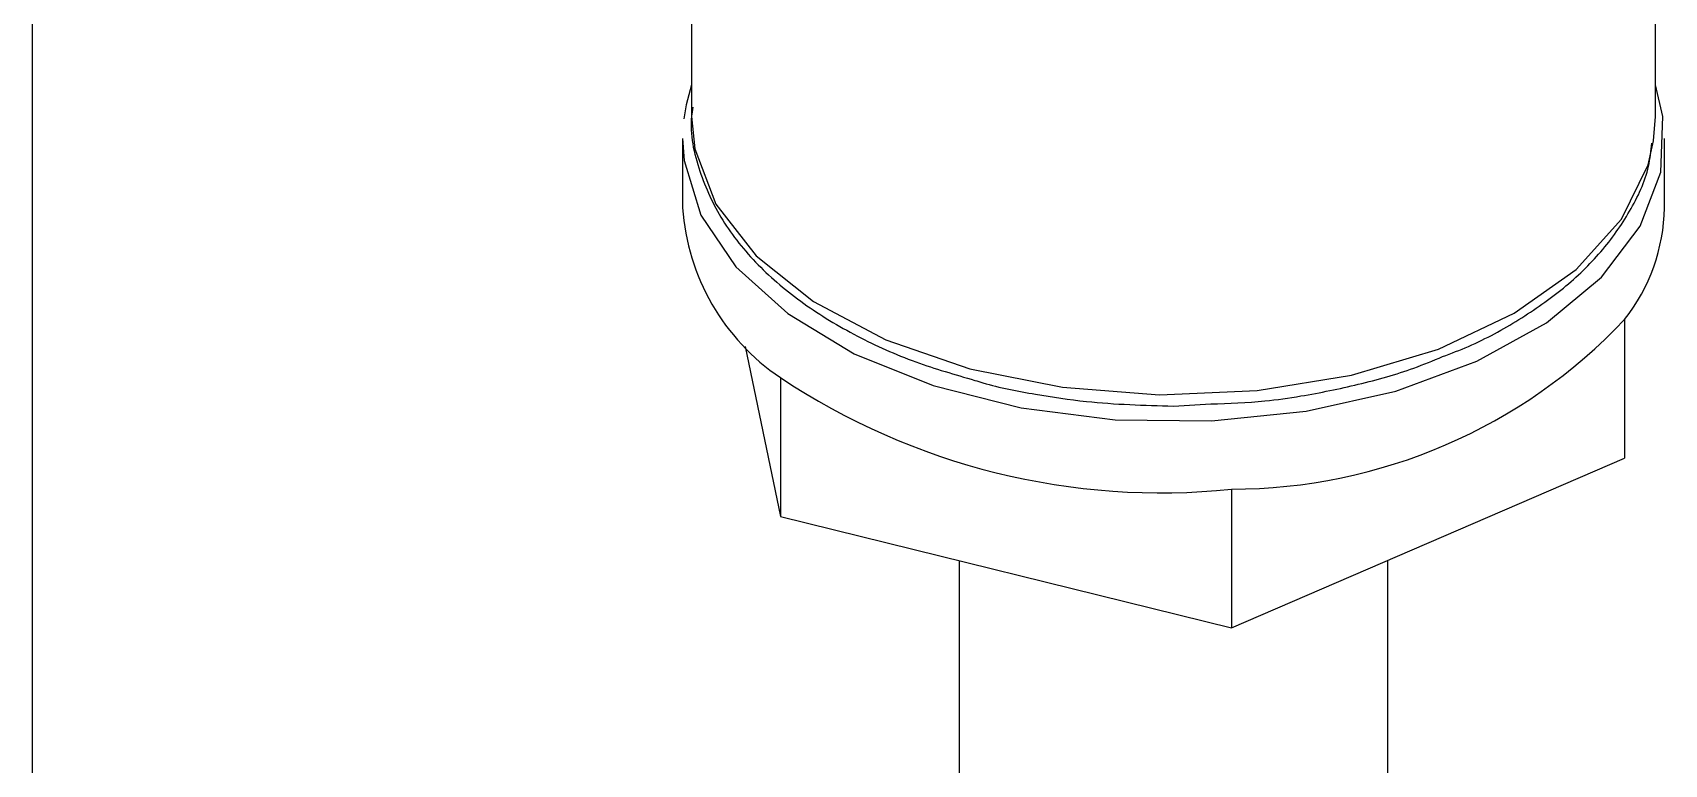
# Model space of a CAD drawing. Header units: millimetres. Extents: x 0 to 279, y 0 to 216.
# Drawn here: x 249.63 to 254.7, y 90.53 to 92.81 of the extents above; entities that cross this region are included whole.
import ezdxf

# ---------------------------------------------------------------- set-up
doc = ezdxf.new("R2010")
doc.units = ezdxf.units.MM

msp = doc.modelspace()

# ---------------------------------------------------------------- linework, layer by layer
at = {"color": 7, "linetype": 'Continuous', "lineweight": 25}
for p, q in [((249.6268, 84.8702), (249.6268, 100.3178)), ((254.677, 92.5453), (254.677, 93.7837)), ((251.677, 92.8819), (251.677, 92.5453)), ((254.6713, 92.4698), (254.677, 92.5453)), ((251.6495, 92.4773), (251.6495, 92.2612)), ((251.6495, 92.4773), (251.654, 92.409)), ((254.7046, 92.2612), (254.7046, 92.4773)), ((254.581, 91.9137), (254.581, 91.4816)), ((251.8446, 91.8299), (251.9537, 91.301)), ((251.9537, 91.7331), (251.9537, 91.301)), ((253.177, 91.6442), (253.2931, 91.6507)), ((253.3576, 90.9535), (254.581, 91.4816)), ((253.3576, 91.3856), (253.3576, 90.9535)), ((251.9537, 91.301), (253.3576, 90.9535)), ((252.5104, 91.1632), (252.5104, 89.1073)), ((253.8437, 89.1073), (253.8437, 91.1633))]:
    msp.add_line(p, q, dxfattribs=at)
at = {"color": 7, "linetype": 'Continuous', "lineweight": 25, "flags": 128}
for points in [[(251.677, 92.6441), (251.6602, 92.5818), (251.6532, 92.5386)], [(251.654, 92.409), (251.7064, 92.2388), (251.8152, 92.0777), (251.9764, 91.9321), (252.1837, 91.8073), (252.4292, 91.7083), (252.7034, 91.6389), (252.9959, 91.6016), (253.2953, 91.5981), (253.5901, 91.6283), (253.8691, 91.6911), (254.1215, 91.7842), (254.3376, 91.9038), (254.509, 92.0456), (254.6293, 92.2039), (254.6938, 92.3727), (254.7, 92.5455), (254.677, 92.6441)]]:
    msp.add_lwpolyline(points, dxfattribs=at)
at = {"color": 8, "linetype": 'Continuous', "lineweight": 25, "flags": 128}
msp.add_lwpolyline([(251.677, 92.5453), (251.6872, 92.4446), (251.7533, 92.2727), (251.8782, 92.1122), (252.0567, 91.9695), (252.2815, 91.8506), (252.5433, 91.7605), (252.8313, 91.7027), (253.1335, 91.6797), (253.4376, 91.6925), (253.7309, 91.7406), (254.0013, 91.8218), (254.2377, 91.933), (254.4302, 92.0695), (254.571, 92.2256), (254.6542, 92.3949), (254.6713, 92.4698)], dxfattribs=at)
at = {"color": 7, "linetype": 'Continuous', "lineweight": 25}
for centre, radius, start, end in [((252.3412, 92.308), 0.6934, 183.8719, 236.0174), ((254.1323, 92.2691), 0.5724, 321.6188, 359.216), ((253.3569, 93.0682), 1.6826, 270.0249, 316.675), ((253.1384, 93.5095), 2.1353, 236.2998, 275.8921)]:
    msp.add_arc(centre, radius, start, end, dxfattribs=at)
for points, knots in [([(251.6811, 92.5749), (251.6796, 92.5653), (251.6689, 92.4988), (251.6967, 92.3772), (251.7666, 92.2212), (251.878, 92.0827), (252.0202, 91.9618), (252.1872, 91.861), (252.3664, 91.78), (252.4967, 91.7423), (252.5588, 91.7243)], [0, 0, 0, 0, 0.026186, 0.181484, 0.327461, 0.471709, 0.612605, 0.749426, 0.880425, 1, 1, 1, 1]), ([(254.0144, 91.798), (254.0415, 91.8084), (254.1275, 91.8412), (254.2555, 91.9122), (254.3952, 92.0101), (254.5122, 92.1232), (254.6012, 92.2503), (254.6555, 92.3652), (254.6629, 92.4383), (254.6654, 92.4626)], [0, 0, 0, 0, 0.074157, 0.235017, 0.399116, 0.566073, 0.7365, 0.912531, 1, 1, 1, 1]), ([(253.2931, 91.6507), (253.3495, 91.6527), (253.4443, 91.656), (253.5978, 91.6785), (253.7544, 91.7103), (253.9029, 91.7517), (253.985, 91.7858), (254.0144, 91.798)], [0, 0, 0, 0, 0.218617, 0.367288, 0.611679, 0.861235, 1, 1, 1, 1]), ([(252.5588, 91.7243), (252.5672, 91.7217), (252.6267, 91.7027), (252.7438, 91.6811), (252.9406, 91.6509), (253.086, 91.6467), (253.177, 91.6442)], [0, 0, 0, 0, 0.044776, 0.317635, 0.572891, 1, 1, 1, 1])]:
    msp.add_open_spline(points, degree=3, knots=knots, dxfattribs=at)

doc.saveas('drawing.dxf')
